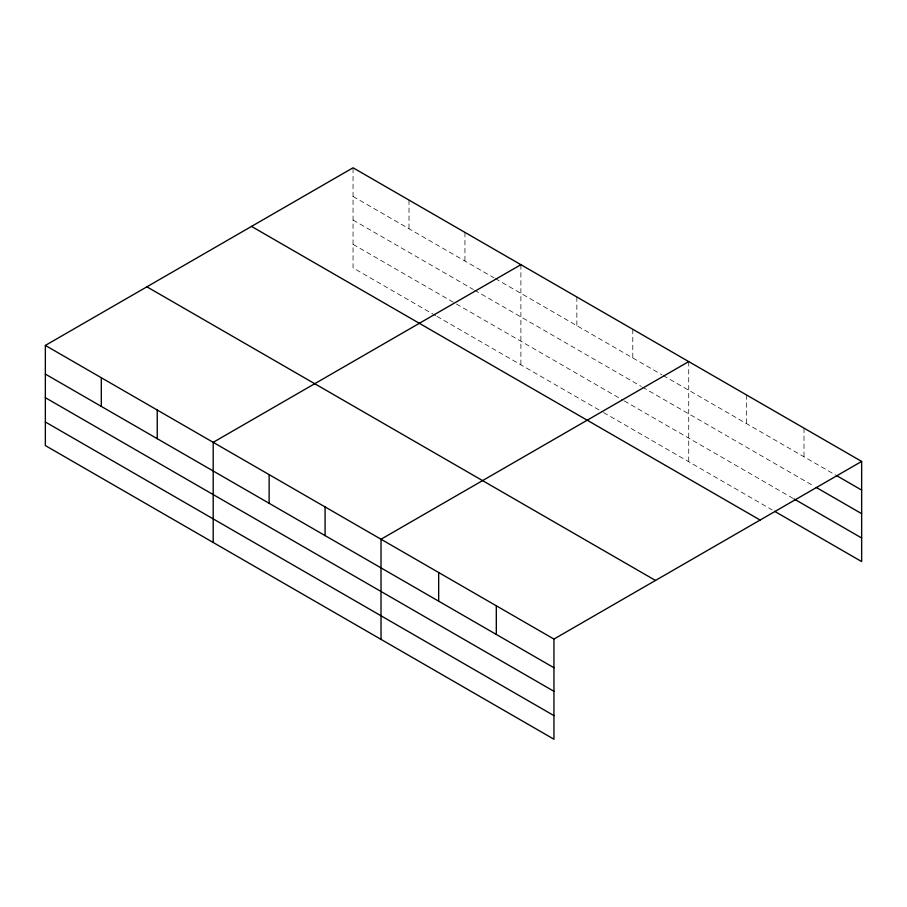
<?xml version="1.0" encoding="UTF-8"?>
<svg xmlns="http://www.w3.org/2000/svg" width="907" height="907" viewBox="0 0 907 907"><rect width="100%" height="100%" fill="white"/><g stroke="black" fill="none" stroke-linecap="round" stroke-linejoin="round"><path stroke-width="0.68" stroke-dasharray="4.54 3.4" d="M435.757 315.681L353.05 267.928L353.05 167.784M353.05 196.445L494.134 277.893M495.347 278.596L661.974 374.795M663.187 375.498L835.891 475.211M353.05 220.038L473.454 289.548M474.678 290.251L641.294 386.45M642.507 387.153L813.817 486.05M353.05 244.334L455.212 303.323M456.436 304.026L623.052 400.225M624.265 400.928L794.203 499.031M436.97 316.384L602.373 411.88M603.597 412.572L772.118 509.881M804.01 428.138L804.01 456.799M746.37 394.862L746.37 423.524M688.73 361.587L688.73 461.731M632.78 329.286L632.78 357.948M576.841 296.986L576.841 325.647M520.89 264.685L520.89 364.829M464.94 232.385L464.94 261.046M409 200.084L409 228.745"/><path stroke-width="1.36" d="M45.35 345.431L553.95 639.072L553.95 739.216L45.35 445.575L45.35 345.431L353.05 167.784L861.65 461.425L861.65 561.569L774.578 511.287M520.89 264.685L213.19 442.333L213.19 542.477M688.73 361.587L381.019 539.234L381.019 639.378M553.95 639.072L861.65 461.425M837.127 475.914L861.65 490.075M816.277 487.467L861.65 513.668M794.203 499.031L861.65 537.976M251.511 226.41L760.111 520.04M146.889 286.805L655.489 580.446M45.35 374.092L553.95 667.733M45.35 397.685L553.95 691.315M45.35 421.993L553.95 715.623M496.31 605.797L496.31 634.447M438.671 572.51L438.671 601.171M325.08 506.934L325.08 535.595M269.13 474.633L269.13 503.294M157.24 410.032L157.24 438.693M101.301 377.731L101.301 406.393"/></g></svg>
